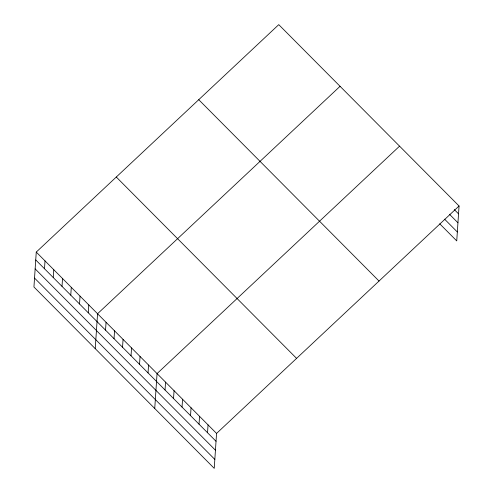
<?xml version="1.0" encoding="UTF-8"?>
<svg xmlns="http://www.w3.org/2000/svg" width="493" height="493" viewBox="0 0 493 493"><rect width="100%" height="100%" fill="white"/><g stroke="black" fill="none" stroke-linecap="round" stroke-linejoin="round"><path stroke-width="0.74" d="M36.26 252.089L33.943 287.006L214.239 468.35L216.556 433.433L459.057 205.994L278.761 24.65L36.26 252.089L216.556 433.433M44.499 268.747L45.017 260.896M53.256 277.553L53.774 269.702M62.013 286.365L62.531 278.514M70.77 295.171L71.288 287.32M79.527 303.978L80.045 296.127M88.284 312.79L88.802 304.939M95.241 348.662L97.559 313.745L340.065 86.306M105.539 330.144L106.063 322.293M114.037 338.697L114.561 330.84M122.541 347.245L123.059 339.394M131.039 355.792L131.557 347.941M139.537 364.339L140.061 356.488M148.036 372.893L148.559 365.042M154.74 408.506L157.057 373.589L399.564 146.15M165.038 389.988L165.556 382.137M173.536 398.535L174.06 390.684M182.034 407.089L182.558 399.238M190.532 415.636L191.056 407.785M199.036 424.183L199.554 416.332M207.535 432.737L208.058 424.88M459.057 205.994L456.74 240.911L439.738 223.816M454.287 209.568L458.539 213.845M449.443 214.227L457.942 222.781M444.581 219.157L457.331 231.981M198.741 99.703L379.031 281.047M116.286 177.03L296.583 358.374M35.736 259.94L216.033 441.284M35.145 268.87L215.441 450.214M34.535 278.077L214.831 459.421"/></g></svg>
